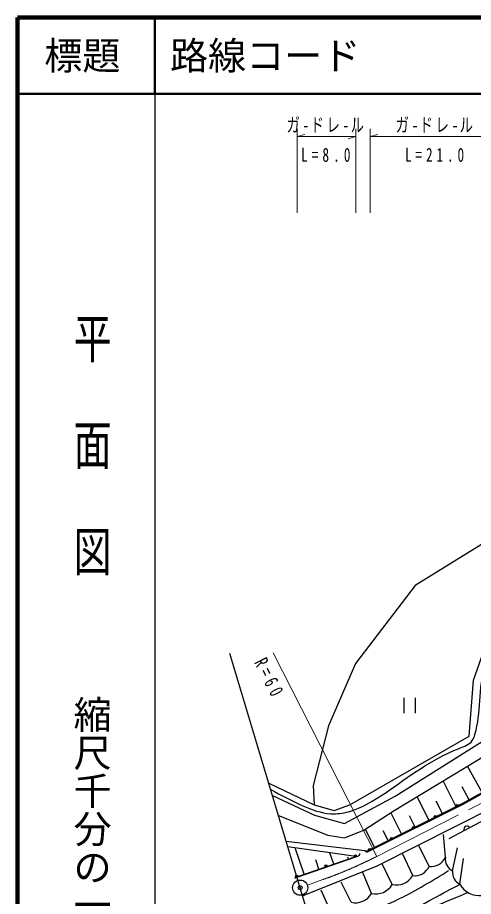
# Model space of a CAD drawing. Units: millimetres, scale not verified. Extents: x 40000 to 680000, y 20000 to 380000.
# Drawn here: x 40000 to 99824, y 264626 to 380000 of the extents above; entities that cross this region are included whole.
import ezdxf
from ezdxf.enums import TextEntityAlignment as Align

# ---------------------------------------------------------------- set-up
doc = ezdxf.new("R2010")
doc.units = ezdxf.units.MM
doc.header["$LTSCALE"] = 1000
doc.header["$PDMODE"] = 32
doc.header["$PDSIZE"] = 500
doc.linetypes.add('CHAIN', pattern=[18.5, 12, -1.5, 3.5, -1.5])
for name, color, linetype, lineweight in [('M-BGD', 7, 'Continuous', 25), ('M-BMK', 2, 'CHAIN', 13), ('M-BMK-SRVR', 3, 'Continuous', 25), ('M-STR-HTXT', 7, 'Continuous', 13), ('M-TTL', 2, 'Continuous', 140), ('M-TTL-BAND', 7, 'Continuous', 25), ('M-TTL-LINE', 7, 'Continuous', 50)]:
    doc.layers.add(name, color=color, linetype=linetype, lineweight=lineweight)
doc.layers.add('M-OTRS', color=6, linetype='Continuous')
doc.layers.add('M-TTL-TXT', color=7, linetype='Continuous')
doc.styles.add('@ＭＳ ゴシック', font='')
doc.styles.add('ＭＳ ゴシック', font='')
doc.styles.get('@ＭＳ ゴシック').set_extended_font_data('@MS Gothic')
doc.styles.get('ＭＳ ゴシック').set_extended_font_data('MS Gothic')

msp = doc.modelspace()

# ---------------------------------------------------------------- linework, layer by layer
at = {"layer": 'M-BGD'}
for p, q in [((90704, 290686), (90705, 288686)), ((92225, 288687), (92224, 290687)), ((100986, 278263), (99063, 281740)), ((97543, 276406), (95849, 279799)), ((99285, 277322), (98342, 279028)), ((93973, 274625), (92423, 277730)), ((95758, 275516), (94947, 277140)), ((90403, 272843), (89005, 275644)), ((92188, 273734), (91449, 275215)), ((101355, 274731), (96609, 272181)), ((86833, 271061), (85645, 273443)), ((88618, 271952), (87971, 273248)), ((96146, 269765), (95906, 272738)), ((94000, 268565), (92626, 271392)), ((77625, 267527), (76415, 271012)), ((81484, 268866), (80966, 270359)), ((86014, 270504), (86282, 270638)), ((91853, 267365), (90505, 270242)), ((97095, 267998), (97713, 271018)), ((76677, 267135), (84395, 269814)), ((79554, 268196), (79123, 269441)), ((83414, 269535), (83328, 269784)), ((84395, 269814), (84678, 269913)), ((89155, 266194), (87829, 268893)), ((98045, 266231), (98513, 269604)), ((86457, 265023), (85306, 267745)), ((76393, 267036), (76677, 267135)), ((81061, 262682), (79855, 265450)), ((83759, 263853), (82479, 266497))]:
    msp.add_line(p, q, dxfattribs=at)
for points in [[(72971, 279497), (78911, 276659), (81547, 275922), (83596, 276639), (99272, 285680), (99831, 293003), (102168, 299592), (105482, 303141), (110573, 305500), (116716, 307124), (120083, 307506), (119129, 315890), (117482, 316623), (109483, 313159), (102020, 311541), (92162, 305445), (84333, 295183), (80801, 287016), (78789, 279172), (78911, 276659)], [(75258, 271866), (85941, 270616), (98435, 276852), (123944, 290961), (128523, 294248), (129042, 296352), (137126, 302630), (137128, 303134), (131922, 303239)], [(73459, 277870), (78971, 275273), (82926, 274201), (89539, 277802), (100390, 284620), (108328, 289404), (111898, 290907), (120946, 292783), (123129, 294093), (124645, 293757), (127945, 293809)], [(74247, 275240), (80701, 272649), (82896, 272335), (85434, 273305), (89431, 275923), (100710, 282735), (105522, 286059), (111627, 289192), (120015, 291005), (124643, 291462)], [(77400, 264721), (87186, 268638), (107820, 279058), (129048, 287121), (142676, 282657)], [(86282, 270638), (98471, 276758), (103414, 279510)], [(76660, 267192), (84379, 269870), (75474, 271147)], [(84880, 270247), (84893, 270209), (84893, 270146), (84881, 270089), (84851, 270026), (84813, 269981), (84754, 269939), (84678, 269913)], [(86014, 270504), (85942, 270468), (85893, 270454), (85826, 270454), (85777, 270463), (85732, 270485), (85678, 270525), (85647, 270566), (85633, 270592)]]:
    msp.add_lwpolyline(points, dxfattribs=at)
for centre, radius in [((97711, 276544), 150), ((97711, 276544), 90), ((97711, 276544), 30), ((94837, 275101), 150), ((94837, 275101), 90), ((94837, 275101), 30), ((91963, 273658), 150), ((91963, 273658), 90), ((91963, 273658), 30), ((89088, 272215), 150), ((89088, 272215), 90), ((89088, 272215), 30), ((84346, 269956), 150), ((84346, 269956), 90), ((84346, 269956), 30), ((86214, 270772), 150), ((86214, 270772), 90), ((86214, 270772), 30), ((80487, 268616), 150), ((80487, 268616), 90), ((80487, 268616), 30), ((76628, 267277), 150), ((76628, 267277), 90), ((76628, 267277), 30)]:
    msp.add_circle(centre, radius, dxfattribs=at)
for centre, radius, start, end in [((98982, 273456), 400, 28.24329, 208.24329), ((94272, 270596), 2049, 262.34485, 336.08466), ((97799, 269515), 1672, 171.38684, 245.12665), ((92126, 269396), 2049, 262.34485, 336.08466), ((98749, 267747), 1672, 171.38684, 245.12665), ((89724, 268578), 2451, 256.58612, 330.32593), ((87026, 267407), 2451, 256.58612, 330.32593), ((100594, 267652), 2918, 209.1568, 277.23529), ((84327, 266237), 2451, 256.58612, 330.32593)]:
    msp.add_arc(centre, radius, start, end, dxfattribs=at)
for points, knots in [([(73219, 278667), (74593, 277920), (75967, 277173), (77419, 276531), (78603, 276008), (79840, 275555), (81118, 275487), (81898, 275446), (82694, 275548), (83451, 275752), (85194, 276225), (86727, 277229), (88262, 278201), (91400, 280374), (94191, 282592), (97957, 284058), (98618, 284321), (99310, 284554), (99675, 285080), (99839, 285315), (99937, 285608), (100022, 285902), (100448, 287356), (100549, 288808), (100657, 290288), (100759, 291896), (100933, 293472), (101363, 295018), (101982, 297366), (103280, 299578), (105024, 301312), (106504, 302791), (108314, 303924), (110250, 304651), (112067, 305356), (113946, 305761), (115880, 305999), (117043, 306160), (118177, 306293), (119380, 306647), (119818, 306772), (120265, 306927), (120548, 307191), (121267, 307864), (120895, 309253), (120699, 310483), (120434, 312156), (120496, 313535), (120238, 314942), (120005, 316209), (119512, 317499), (119019, 318788)], [0, 0, 0, 0, 1, 1, 1, 2, 2, 2, 3, 3, 3, 4, 4, 4, 5, 5, 5, 6, 6, 6, 7, 7, 7, 8, 8, 8, 9, 9, 9, 10, 10, 10, 11, 11, 11, 12, 12, 12, 13, 13, 13, 14, 14, 14, 15, 15, 15, 16, 16, 16, 17, 17, 17, 17]), ([(81164, 252164), (83749, 253680), (86334, 255197), (88929, 256707), (94019, 259670), (99149, 262612), (104550, 264907), (109298, 266926), (114255, 268444), (119212, 269963)], [0, 0, 0, 0, 1, 1, 1, 2, 2, 2, 3, 3, 3, 3]), ([(78703, 260375), (82614, 261482), (86524, 262588), (90142, 264338), (92345, 265403), (94439, 266707), (96533, 268011)], [0, 0, 0, 0, 1, 1, 1, 2, 2, 2, 2]), ([(79413, 258007), (81517, 258553), (83621, 259100), (85636, 259870), (88761, 261063), (91674, 262795), (94629, 264398), (95756, 265009), (96889, 265602), (98021, 266194)], [0, 0, 0, 0, 1, 1, 1, 2, 2, 2, 3, 3, 3, 3]), ([(80093, 255740), (82040, 256572), (83987, 257405), (85866, 258373), (88882, 259927), (91724, 261832), (94782, 263295), (96222, 263984), (97710, 264575), (99198, 265166)], [0, 0, 0, 0, 1, 1, 1, 2, 2, 2, 3, 3, 3, 3])]:
    msp.add_open_spline(points, degree=3, knots=knots, dxfattribs=at)
at = {"layer": 'M-BMK'}
msp.add_line((80079, 266840), (78027, 266109), dxfattribs=at)
msp.add_lwpolyline([(87147, 269879), (127856, 290572), (129122, 291929)], dxfattribs=at)
msp.add_arc((59959, 323366), 60000, 289.59332, 296.94458, dxfattribs=at)
at = {"layer": 'M-BMK-SRVR'}
msp.add_line((85763, 236823), (67863, 296535), dxfattribs=at)
msp.add_circle((77085, 265774), 1000, dxfattribs=at)
at = {"layer": 'M-OTRS'}
msp.add_point((77085, 265774), dxfattribs=at)
at = {"layer": 'M-STR-HTXT'}
for p, q in [((76677, 354382), (76677, 365382)), ((76677, 364382), (77677, 364662)), ((84395, 365382), (84395, 354382)), ((86282, 354382), (86282, 365382)), ((86282, 364382), (87282, 364662)), ((76677, 364382), (84395, 364382)), ((84395, 364382), (83395, 364102)), ((86282, 364382), (103414, 364382)), ((73553, 296622), (87147, 269879))]:
    msp.add_line(p, q, dxfattribs=at)
at = {"layer": 'M-TTL'}
for p, q in [((40000, 380000), (40000, 20000)), ((680000, 380000), (40000, 380000))]:
    msp.add_line(p, q, dxfattribs=at)
at = {"layer": 'M-TTL-BAND'}
msp.add_line((58000, 370000), (58000, 20000), dxfattribs=at)
at = {"layer": 'M-TTL-LINE'}
for p, q in [((58000, 380000), (58000, 370000)), ((40000, 370000), (680000, 370000))]:
    msp.add_line(p, q, dxfattribs=at)

# ---------------------------------------------------------------- texts
at = {"layer": 'M-STR-HTXT', "char_height": 1833, "attachment_point": 7, "style": 'ＭＳ ゴシック'}
for s, insert in [('\\T1.2;\\W0.7;ガ-ドレ-ル', (75302, 364882)), ('\\T1.2;\\W0.7;ガ-ドレ-ル', (89614, 364882)), ('\\T1.61;\\W0.7;L=8.0', (77194, 361038)), ('\\T1.58;\\W0.7;L=21.0', (90839, 361038))]:
    msp.add_mtext(s, dxfattribs=dict(at, insert=insert))
at = {"layer": 'M-STR-HTXT', "insert": (70970, 295338), "char_height": 1833, "attachment_point": 7, "rotation": 296.9, "style": 'ＭＳ ゴシック'}
msp.add_mtext('\\T1.65;\\W0.7;R=60', dxfattribs=at)
at = {"layer": 'M-TTL-BAND', "style": '@ＭＳ ゴシック', "width": 1.4}
msp.add_text('平  面  図', height=3666, rotation=270, dxfattribs=at).set_placement((49777, 306475), align=Align.MIDDLE_RIGHT)
at = {"layer": 'M-TTL-BAND', "style": '@ＭＳ ゴシック'}
msp.add_text('縮尺千分の一', height=3666, rotation=270, dxfattribs=at).set_placement((49777, 261030), align=Align.MIDDLE_RIGHT)
at = {"layer": 'M-TTL-TXT', "style": 'ＭＳ ゴシック'}
msp.add_text('標題', height=3666, dxfattribs=at).set_placement((48500, 375000), align=Align.MIDDLE_CENTER)
msp.add_text('路線コード', height=3666, dxfattribs=at).set_placement((60000, 375000), align=Align.MIDDLE_LEFT)

doc.saveas('drawing.dxf')
